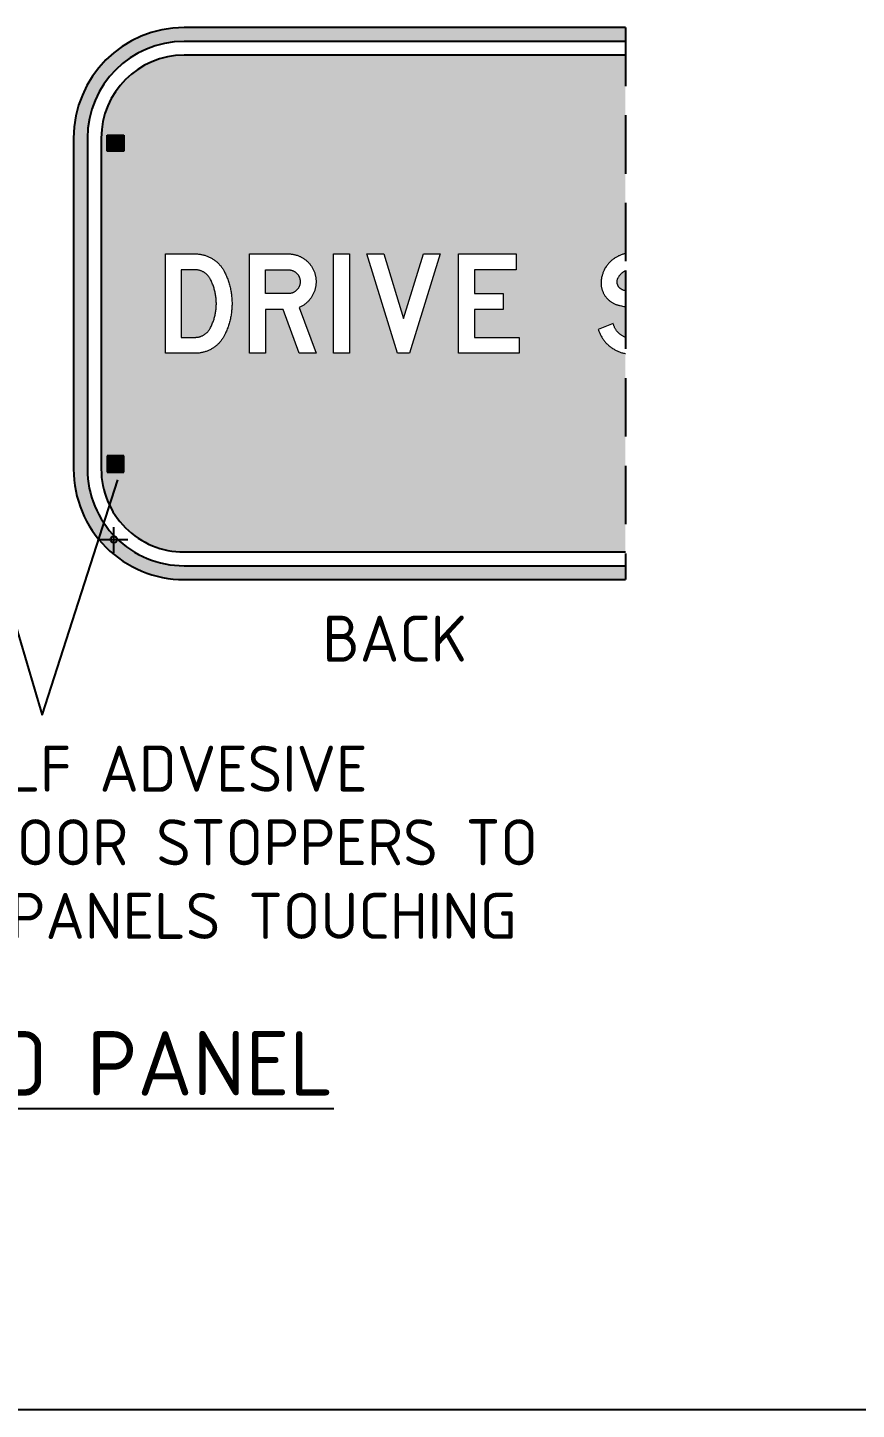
# Model space of a CAD drawing. Extents: x 0 to 420, y 0 to 297.
# Drawn here: x 54.8 to 99.9, y 4.5 to 79.6 of the extents above; entities that cross this region are included whole.
import ezdxf
from ezdxf.enums import TextEntityAlignment as Align

# ---------------------------------------------------------------- set-up
doc = ezdxf.new("R2010")
doc.units = 0
doc.header["$LTSCALE"] = 0.5
doc.linetypes.add('HIDDEN', pattern=[9.525, 6.35, -3.175])
doc.layers.get('0').update_dxf_attribs({"linetype": 'CONTINUOUS'})
for name, color, linetype in [('BLUE', 162, 'CONTINUOUS'), ('L18', 4, 'CONTINUOUS'), ('L25', 1, 'CONTINUOUS'), ('L35', 3, 'CONTINUOUS'), ('T25', 1, 'CONTINUOUS'), ('T35', 3, 'CONTINUOUS'), ('TBLK18', 4, 'CONTINUOUS'), ('TBLK25', 1, 'CONTINUOUS'), ('TBLK35', 3, 'CONTINUOUS'), ('TBLK50', 7, 'CONTINUOUS')]:
    doc.layers.add(name, color=color, linetype=linetype)
doc.styles.add('ISO', font='iso3098b.shx')

# ---------------------------------------------------------------- blocks, each defined once
blk = doc.blocks.new('A3BBLK')
at = {"layer": 'TBLK50'}
blk.add_line((13, 4.5), (415.5, 4.5), dxfattribs=at)
blk = doc.blocks.new('title block')
blk.add_blockref('A3BBLK', (0, 0))
at = {"layer": 'TBLK18', "style": 'ISO'}
blk.add_attdef('MR_DIRECTORATE', text='', height=1.5, dxfattribs=at).set_placement((381.5, 67.119), align=Align.CENTER)
for tag, p in [('STREET_NAME', (355.514, 61.1)), ('SUBURB_POSTCODE', (388.488, 61.1)), ('TELEPHONE_NO.', (368.306, 58.836)), ('FAX_NO.', (393.555, 58.836))]:
    blk.add_attdef(tag, p, '', height=1.5, dxfattribs=at)
at = {"layer": 'TBLK25', "style": 'ISO'}
for tag, height, p in [('MR_BRANCH', 2, (381.5, 64.199)), ('ROAD_SECTION', 1.75, (384.5, 29.162)), ('SLK', 1.75, (384.5, 26.108)), ('CHAINAGE', 1.75, (384.5, 19.205))]:
    blk.add_attdef(tag, text='', height=height, dxfattribs=at).set_placement(p, align=Align.CENTER)
for tag, p, height in [('FILE_NUMBER', (371.773, 53.237), 2.5), ('DESIGNED_/_DRAWN', (371.773, 48.487), 2), ('VERIFIED', (371.773, 43.487), 2), ('APPROVED', (371.773, 38.487), 2), ('LOCAL_AUTHORITY', (370.48, 16.733), 1.25)]:
    blk.add_attdef(tag, p, '', height=height, dxfattribs=at)
at = {"layer": 'TBLK35', "style": 'ISO', "width": 0.9}
for tag, p in [('ROAD_PROJECT&NUMBER', (384.5, 32.231)), ('DRAWING_DESCRIPTION', (384.5, 22.288))]:
    blk.add_attdef(tag, text='', height=2.5, dxfattribs=at).set_placement(p, align=Align.CENTER)
at = {"layer": 'TBLK50', "style": 'ISO'}
blk.add_attdef('DRG_NUMBER', (356.803, 6.021), '', height=5, dxfattribs=at)

msp = doc.modelspace()

# ---------------------------------------------------------------- hatches: boundary and pattern name
at = {"layer": 'BLUE'}
for points in [[(57.3294699, 73.6029376), (57.3294699, 55.6029376, 0.1740587594), (58.6994321, 51.7868204), (58.981055, 52.6612056, -0.1498017113), (58.0794699, 55.6029376), (58.0794699, 73.6029376, -0.4142135624), (63.3294699, 78.8529376), (87.3294699, 78.8529376), (87.3294699, 79.6029376), (63.3294699, 79.6029376, 0.4142135624)], [(87.3294699, 65.2920201), (87.3139467, 65.2961596), (87.2785798, 65.3079485), (87.2455708, 65.3197375), (87.2125617, 65.3315264), (87.1795527, 65.3456732), (87.1465436, 65.3598199), (87.1253235, 65.3692511), (87.1064612, 65.38104), (87.0875989, 65.392829), (87.0687365, 65.4046179), (87.0498742, 65.4187646), (87.0333697, 65.4329114), (87.0168652, 65.4494159), (87.0003606, 65.4635627), (86.9862139, 65.482425), (86.9720672, 65.4989295), (86.9579204, 65.5177918), (86.9461315, 65.5366541), (86.9343425, 65.5555165), (86.9249114, 65.5743788), (86.9154802, 65.5955989), (86.906049, 65.616819), (86.8989757, 65.6380391), (86.8919023, 65.6592592), (86.8871867, 65.6804793), (86.8824712, 65.7016994), (86.8777556, 65.7252773), (86.8753978, 65.7464974), (86.8753978, 65.7700753), (86.8753978, 65.7912954), (86.8753978, 65.8148733), (86.8777556, 65.8360934), (86.8801134, 65.8596713), (86.8848289, 65.8808915), (86.8895445, 65.9044694), (86.8966179, 65.9256895), (86.9036913, 65.9469096), (86.9107646, 65.9681297), (86.9201958, 65.986992), (86.9296269, 66.0082121), (86.9461315, 66.0365056), (86.962636, 66.0624413), (86.9791405, 66.088377), (86.9956451, 66.1143126), (87.0145074, 66.1402483), (87.0357275, 66.1638262), (87.0545898, 66.1874041), (87.0758099, 66.210982), (87.0993878, 66.2322021), (87.1206079, 66.2534222), (87.1441858, 66.2746424), (87.1701215, 66.2935047), (87.1936994, 66.3147248), (87.2196351, 66.3312293), (87.2455708, 66.3500916), (87.2715065, 66.3665962), (87.2998, 66.3807429), (87.3257356, 66.3948896), (87.3294699, 66.3967568)], [(58.981055, 52.6612056), (58.6994321, 51.7868204, 0.2240046295), (63.3294699, 49.6029376), (87.3294699, 49.6029376), (87.3294699, 50.3529376), (63.3294699, 50.3529376, -0.1913873123), (59.7263462, 51.784561), (59.6910933, 51.784561, -1), (59.3310933, 51.784561, -0.4142135624), (59.5110933, 51.964561), (59.5110933, 51.999814, -0.0404265654)]]:
    msp.add_hatch(color=256, dxfattribs=at).paths.add_polyline_path(points)
h = msp.add_hatch(color=256, dxfattribs=at)
h.paths.add_polyline_path([(87.3294699, 78.1029376), (63.3294699, 78.1029376, 0.4142135624), (58.8294699, 73.6029376), (58.8294699, 55.6029376, 0.4142135624), (63.3294699, 51.1029376), (87.3294699, 51.1029376), (87.3294699, 61.8862575), (87.3045155, 61.8915111), (87.2597175, 61.9009422), (87.2149195, 61.9103734), (87.1394702, 61.9302284), (87.0828833, 61.948098), (87.0404431, 61.9646025), (86.9767827, 61.9858227), (86.9131224, 62.0141161), (86.8429328, 62.0453115), (86.7905173, 62.0730609), (86.7504349, 62.094281), (86.7103525, 62.1178589), (86.6465175, 62.1554089), (86.5948208, 62.1909504), (86.5570962, 62.2168861), (86.5217293, 62.2451795), (86.4840047, 62.2711152), (86.4486378, 62.3017665), (86.3826197, 62.3583534), (86.3472529, 62.3937203), (86.3142438, 62.4243716), (86.2835925, 62.4573806), (86.2359128, 62.508728), (86.1939965, 62.5611234), (86.165703, 62.5964902), (86.1374096, 62.6318571), (86.1114739, 62.6695817), (86.0855382, 62.7073063), (86.0619603, 62.745031), (86.0360246, 62.7851134), (86.0148045, 62.8251958), (85.9794376, 62.8853195), (85.9511442, 62.9454431), (85.9322818, 62.9878833), (85.9134195, 63.0279658), (85.896915, 63.070406), (85.8804105, 63.1128462), (85.8662637, 63.1576442), (85.852117, 63.2000844), (86.6608389, 63.5231016), (86.6679123, 63.4924504), (86.6773434, 63.4594413), (86.6891324, 63.42879), (86.7009213, 63.395781), (86.7127103, 63.3651297), (86.726857, 63.3344784), (86.7551505, 63.2731759), (86.7881596, 63.2165889), (86.8070219, 63.1882955), (86.8447465, 63.1317085), (86.8659666, 63.1057728), (86.9084068, 63.0539014), (86.9319847, 63.0303235), (86.9791405, 62.9831677), (87.0050762, 62.9619476), (87.0569476, 62.9195074), (87.0852411, 62.9006451), (87.1111768, 62.8817828), (87.1394702, 62.8629205), (87.1701215, 62.8464159), (87.198415, 62.8299114), (87.2290663, 62.8134069), (87.2597175, 62.7992601), (87.3294699, 62.7724323), (87.3294699, 64.4372099), (87.3163045, 64.4402819), (87.2479286, 64.4544286), (87.1771949, 64.4709331), (87.108819, 64.4827221), (87.0380853, 64.4968688), (87.0027184, 64.5015844), (86.9673516, 64.5110156), (86.9119435, 64.5228887), (86.8659666, 64.539309), (86.805843, 64.5593503), (86.7645817, 64.5770337), (86.6859424, 64.6107362), (86.637261, 64.640694), (86.6066097, 64.6571985), (86.5759585, 64.6784186), (86.5321709, 64.7053648), (86.4863625, 64.7397212), (86.458069, 64.7632991), (86.4156288, 64.7986659), (86.3779041, 64.8363906), (86.3519684, 64.8623262), (86.3260327, 64.8882619), (86.3024549, 64.9165554), (86.278877, 64.9448489), (86.2576568, 64.9731424), (86.2340789, 65.0014358), (86.2152166, 65.0320871), (86.1812645, 65.0811291), (86.1586297, 65.1263987), (86.1320005, 65.1696711), (86.1091161, 65.2230681), (86.085875, 65.2772973), (86.0597266, 65.3505128), (86.0478135, 65.3951867), (86.0383824, 65.4305536), (86.0242357, 65.4836039), (86.0171623, 65.5366541), (86.0080455, 65.60503), (86.0053733, 65.6451125), (86.0030155, 65.6828371), (86.0006578, 65.718204), (86.0030155, 65.7559286), (86.0030155, 65.7912954), (86.0053733, 65.8266623), (86.0084385, 65.8757043), (86.0195201, 65.942194), (86.032095, 66.0176433), (86.043098, 66.0671568), (86.0548869, 66.1095971), (86.0666759, 66.1496795), (86.0784648, 66.1897619), (86.0926116, 66.2298443), (86.1067583, 66.2699268), (86.1293931, 66.3340587), (86.1562719, 66.3878163), (86.1727764, 66.4278987), (86.1939965, 66.4656233), (86.2285774, 66.5304626), (86.2576568, 66.5740817), (86.2812347, 66.6118063), (86.3048126, 66.6448154), (86.3283905, 66.6801822), (86.3755463, 66.7401987), (86.4344911, 66.8098606), (86.4675001, 66.8428697), (86.4957936, 66.873521), (86.5264449, 66.9018144), (86.5594539, 66.9324657), (86.5901052, 66.9584014), (86.6370796, 66.9986652), (86.7150681, 67.0558567), (86.7598661, 67.0857221), (86.8188108, 67.1225625), (86.8706822, 67.1517402), (86.9084068, 67.1706025), (86.9461315, 67.1918226), (86.9838561, 67.2083271), (87.0239385, 67.2248317), (87.0895466, 67.2535352), (87.141828, 67.2719875), (87.1842682, 67.2837764), (87.2243507, 67.2955654), (87.2644331, 67.3073543), (87.3068733, 67.3167855), (87.3294699, 67.3221023)])
h.paths.add_polyline_path([(77.2626886, 67.3049965), (75.5886579, 61.9033), (74.9402657, 61.9033), (73.2685927, 67.3049965), (74.1857729, 67.3049965), (75.2656407, 63.7942475), (76.3431506, 67.3049965)], flags=16)
h.paths.add_polyline_path([(78.2553182, 67.3049965), (81.3841053, 67.3049965), (81.3841053, 66.4396876), (79.1182692, 66.4396876), (79.1182692, 65.145261), (80.6838417, 65.145261), (80.6838417, 64.2799522), (79.1182692, 64.2799522), (79.1182692, 62.7686089), (81.5467928, 62.7686089), (81.5467928, 61.9033), (78.2553182, 61.9033)], flags=16)
h.paths.add_polyline_path([(72.3301923, 67.3049965), (72.3301923, 61.9033), (71.4648834, 61.9033), (71.4648834, 67.3049965)], flags=16)
h.paths.add_polyline_path([(70.212897, 66.6966867), (70.2341172, 66.6636777), (70.2576951, 66.6306686), (70.2789152, 66.5953018), (70.3001353, 66.5622927), (70.3338698, 66.5060685), (70.3567222, 66.4538344), (70.3755845, 66.4184675), (70.3897313, 66.3807429), (70.4144881, 66.3241559), (70.4321715, 66.267569), (70.4439604, 66.2298443), (70.4557494, 66.1897619), (70.4651806, 66.1520373), (70.4746117, 66.1119549), (70.4816851, 66.0718724), (70.4887585, 66.0341478), (70.4993685, 65.9740242), (70.5029052, 65.9139005), (70.505263, 65.8738181), (70.5076208, 65.8313779), (70.5076208, 65.7912954), (70.5076208, 65.751213), (70.505263, 65.7111306), (70.5029052, 65.6710482), (70.4981896, 65.6309657), (70.493474, 65.5908833), (70.4887585, 65.5508009), (70.4816851, 65.5107184), (70.4746117, 65.470636), (70.4651806, 65.4329114), (70.4557494, 65.392829), (70.4439604, 65.3551043), (70.4321715, 65.3150219), (70.4144881, 65.2584349), (70.3897313, 65.201848), (70.3755845, 65.1641233), (70.3567222, 65.1287565), (70.3402177, 65.0933896), (70.3213554, 65.055665), (70.3001353, 65.022656), (70.2812729, 64.9872891), (70.2576951, 64.9519223), (70.2272488, 64.9045614), (70.1893191, 64.8552529), (70.1633835, 64.8222438), (70.1374478, 64.7915926), (70.1115121, 64.7609413), (70.0832186, 64.7326478), (70.0549251, 64.7043543), (70.011306, 64.6607352), (69.9653291, 64.6218317), (69.9346778, 64.595896), (69.9016688, 64.5699603), (69.8710175, 64.5463824), (69.8380085, 64.5251623), (69.8026416, 64.5015844), (69.7696326, 64.4803643), (69.7342657, 64.4591442), (69.6988989, 64.4402819), (69.663532, 64.4214195), (69.6258074, 64.404915), (69.5904405, 64.3884105), (70.5076208, 61.9033), (69.5904405, 61.9033), (68.7274895, 64.2799522), (67.75608, 64.2799522), (67.75608, 61.9033), (66.8907712, 61.9033), (66.8907712, 67.3049965), (68.9962775, 67.3049965), (69.0363599, 67.3026387), (69.0964836, 67.3026387), (69.1566072, 67.2955654), (69.1966896, 67.2908498), (69.2367721, 67.2861342), (69.2768545, 67.2790608), (69.3169369, 67.2719875), (69.3546615, 67.2625563), (69.394744, 67.2531251), (69.4324686, 67.2413362), (69.472551, 67.2295472), (69.5102757, 67.2154005), (69.5480003, 67.2012538), (69.5857249, 67.187107), (69.6210918, 67.1706025), (69.6588164, 67.154098), (69.6941833, 67.1352356), (69.7295501, 67.1163733), (69.764917, 67.097511), (69.8209145, 67.0639125), (69.8663019, 67.0314929), (69.899311, 67.007915), (69.9323201, 66.9843371), (69.9629713, 66.9584014), (69.9936226, 66.9324657), (70.0242739, 66.90653), (70.0525673, 66.8782366), (70.0808608, 66.8499431), (70.1091543, 66.8192918), (70.1480578, 66.7768516), (70.1869614, 66.727338)], flags=16)
h.paths.add_polyline_path([(69.5574315, 66.1166704), (69.5786516, 66.0813036), (69.5927983, 66.0459367), (69.6022295, 66.0223588), (69.6116606, 65.9987809), (69.618734, 65.9728453), (69.6258074, 65.9469096), (69.630523, 65.9209739), (69.6396173, 65.8755022), (69.6423119, 65.8431668), (69.6446697, 65.8172311), (69.6446697, 65.7912954), (69.6446697, 65.7653598), (69.6423119, 65.7394241), (69.6399541, 65.7134884), (69.6352385, 65.6875527), (69.630523, 65.661617), (69.6258074, 65.6356813), (69.618734, 65.6121034), (69.6116606, 65.5861677), (69.6022295, 65.5625898), (69.5865109, 65.5193637), (69.5715782, 65.4894983), (69.5574315, 65.4682782), (69.5413985, 65.4362123), (69.5149913, 65.4022601), (69.4984867, 65.38104), (69.4819822, 65.3621777), (69.4654777, 65.3433154), (69.4466153, 65.3244531), (69.427753, 65.3055907), (69.4065329, 65.2890862), (69.3853128, 65.2725817), (69.3640927, 65.2584349), (69.3428726, 65.2442882), (69.3216525, 65.2301415), (69.2980746, 65.2183525), (69.2744967, 65.2065636), (69.2446314, 65.1916309), (69.1943318, 65.1733402), (69.1518916, 65.1617656), (69.1259559, 65.15705), (69.1000202, 65.1523344), (69.0611167, 65.145261), (69.0222132, 65.145261), (68.9962775, 65.145261), (67.75608, 65.145261), (67.75608, 66.4396876), (68.9962775, 66.4396876), (69.0222132, 66.4396876), (69.0481489, 66.4373299), (69.0740846, 66.4349721), (69.1129881, 66.4314354), (69.1518916, 66.4208253), (69.1778273, 66.4161097), (69.2014052, 66.4066786), (69.2377152, 66.3967759), (69.2744967, 66.3783851), (69.2980746, 66.3665962), (69.3216525, 66.3548072), (69.3428726, 66.3406605), (69.3640927, 66.3265137), (69.3853128, 66.3100092), (69.4065329, 66.2958625), (69.427753, 66.2770001), (69.4566753, 66.2516932), (69.4819822, 66.222771), (69.4984867, 66.2039087), (69.5149913, 66.1826886), (69.5413985, 66.1487364)], flags=0)
h.paths.add_polyline_path([(65.6104913, 66.1614684), (65.6340692, 66.1025237), (65.6600049, 66.043579), (65.6835828, 65.9846342), (65.7048029, 65.9233317), (65.726023, 65.8643869), (65.7472431, 65.8030844), (65.7661054, 65.7417819), (65.7849677, 65.6804793), (65.8014723, 65.6191768), (65.8179768, 65.5555165), (65.8344813, 65.4942139), (65.8486281, 65.4305536), (65.860417, 65.3692511), (65.872206, 65.3055907), (65.8839949, 65.2419304), (65.8934261, 65.1782701), (65.9028572, 65.1146098), (65.9122884, 65.0509494), (65.9193618, 64.9872891), (65.9240773, 64.9236288), (65.9287929, 64.8599685), (65.9335085, 64.7963081), (65.9358663, 64.7326478), (65.9382241, 64.6689875), (65.9382241, 64.6053272), (65.9382241, 64.539309), (65.9358663, 64.4756487), (65.9335085, 64.4119884), (65.9287929, 64.3483281), (65.9240773, 64.2846677), (65.9193618, 64.2210074), (65.9122884, 64.1573471), (65.9028572, 64.0936868), (65.8934261, 64.0300264), (65.8839949, 63.9663661), (65.872206, 63.9027058), (65.860417, 63.8390455), (65.8486281, 63.7777429), (65.8344813, 63.7140826), (65.8179768, 63.6527801), (65.8014723, 63.5891197), (65.7849677, 63.5278172), (65.7661054, 63.4665147), (65.7472431, 63.4052121), (65.726023, 63.3462674), (65.7048029, 63.2849648), (65.6835828, 63.2236623), (65.6600049, 63.1647176), (65.6340692, 63.1057728), (65.6104913, 63.0468281), (65.5821978, 62.9878833), (65.5562621, 62.9312964), (65.5373998, 62.8912139), (65.5161797, 62.8511315), (65.4949596, 62.8134069), (65.4737395, 62.7756822), (65.4501616, 62.7379576), (65.4265837, 62.700233), (65.400648, 62.6648661), (65.3747123, 62.6294993), (65.3487766, 62.5941324), (65.3228409, 62.5587656), (65.2945475, 62.5257565), (65.2638962, 62.4927475), (65.2356027, 62.4597384), (65.2025937, 62.4290871), (65.1719424, 62.3984359), (65.1412911, 62.3677846), (65.1082821, 62.3394911), (65.0729152, 62.3111976), (65.0399062, 62.2829042), (65.0045393, 62.2569685), (64.9691725, 62.2310328), (64.9314478, 62.2050971), (64.896081, 62.1815192), (64.8583563, 62.1579413), (64.8206317, 62.1367212), (64.7805493, 62.1155011), (64.7428246, 62.094281), (64.7027422, 62.0754187), (64.6626598, 62.0565563), (64.6225774, 62.0400518), (64.5824949, 62.0235473), (64.5400547, 62.0070428), (64.4999723, 61.992896), (64.4575321, 61.9811071), (64.4150918, 61.9693181), (64.3726516, 61.9575292), (64.3302114, 61.948098), (64.2854134, 61.9386669), (64.2206921, 61.9242843), (64.155735, 61.9174467), (64.1132948, 61.9127312), (64.0460977, 61.9056578), (63.9812585, 61.9056578), (63.9364605, 61.9033), (62.3166589, 61.9033), (62.3166589, 67.3049965), (63.9364605, 67.3049965), (63.9812585, 67.3026387), (64.0460977, 67.3026387), (64.1132948, 67.2955654), (64.155735, 67.2908498), (64.2206921, 67.2840122), (64.2854134, 67.2696297), (64.3302114, 67.2601985), (64.3726516, 67.2507673), (64.4150918, 67.2389784), (64.4575321, 67.2271894), (64.4999723, 67.2154005), (64.5400547, 67.2012538), (64.5824949, 67.1847492), (64.6225774, 67.1682447), (64.6626598, 67.1517402), (64.7027422, 67.1328779), (64.7428246, 67.1140155), (64.7805493, 67.0927954), (64.8206317, 67.0715753), (64.8583563, 67.0503552), (64.896081, 67.0267773), (64.9314478, 67.0031994), (64.9691725, 66.9772637), (65.0045393, 66.951328), (65.0399062, 66.9253923), (65.0729152, 66.8970989), (65.1082821, 66.8688054), (65.1412911, 66.8405119), (65.1719424, 66.8098606), (65.2025937, 66.7792094), (65.2356027, 66.7485581), (65.2638962, 66.7155491), (65.2945475, 66.68254), (65.3228409, 66.6495309), (65.3487766, 66.6141641), (65.3747123, 66.5787972), (65.400648, 66.5434304), (65.4265837, 66.5080635), (65.4501616, 66.4703389), (65.4737395, 66.4326143), (65.4949596, 66.3948896), (65.5161797, 66.357165), (65.5373998, 66.3170826), (65.5562621, 66.2770001), (65.5821978, 66.2204132)], flags=16)
h.paths.add_polyline_path([(64.8206317, 65.8054422), (64.8418518, 65.7559286), (64.8654297, 65.706415), (64.8866498, 65.6545436), (64.9055121, 65.6026723), (64.9243745, 65.5508009), (64.9432368, 65.4989295), (64.9597413, 65.4470581), (64.973888, 65.392829), (64.9903926, 65.3409576), (65.0021815, 65.2867284), (65.0163283, 65.2324992), (65.0281172, 65.1782701), (65.0375484, 65.1240409), (65.0469795, 65.0698118), (65.0564107, 65.0155826), (65.0634841, 64.9613534), (65.0705574, 64.9071243), (65.075273, 64.8528951), (65.0799886, 64.7963081), (65.0823464, 64.742079), (65.0847042, 64.6878498), (65.087062, 64.6312628), (65.087062, 64.5770337), (65.0847042, 64.5204467), (65.0823464, 64.4662176), (65.0799886, 64.4119884), (65.075273, 64.3554014), (65.0705574, 64.3011723), (65.0634841, 64.2469431), (65.0564107, 64.1927139), (65.0469795, 64.1384848), (65.0375484, 64.0842556), (65.0281172, 64.0300264), (65.0163283, 63.9757973), (65.0021815, 63.9215681), (64.9903926, 63.8673389), (64.973888, 63.8154676), (64.9597413, 63.7612384), (64.9432368, 63.709367), (64.9243745, 63.6574956), (64.9055121, 63.6056243), (64.8866498, 63.5537529), (64.8654297, 63.5018815), (64.8418518, 63.4523679), (64.8206317, 63.4028543), (64.7970538, 63.3533408), (64.7711181, 63.3038272), (64.7451824, 63.2543136), (64.7310357, 63.2260201), (64.7145312, 63.2000844), (64.6980266, 63.1741487), (64.6758309, 63.1392697), (64.6414397, 63.1010572), (64.6131462, 63.0656904), (64.5801371, 63.0326813), (64.5565592, 63.0114612), (64.5329813, 62.9902411), (64.5094034, 62.9713788), (64.4714168, 62.9409895), (64.4339542, 62.9171496), (64.4080185, 62.9006451), (64.3820828, 62.8841406), (64.3537893, 62.8699938), (64.3254958, 62.8558471), (64.2972024, 62.8440581), (64.2689089, 62.8322692), (64.2406154, 62.8204803), (64.2099641, 62.8110491), (64.1816707, 62.8016179), (64.1510194, 62.7945446), (64.1203681, 62.7874712), (64.0897169, 62.7827556), (64.0590656, 62.77804), (64.0284143, 62.7733245), (63.997763, 62.7709667), (63.9671118, 62.7686089), (63.9364605, 62.7686089), (63.1819678, 62.7686089), (63.1819678, 66.4396876), (63.9364605, 66.4396876), (63.9671118, 66.4396876), (63.997763, 66.4373299), (64.0284143, 66.4349721), (64.0590656, 66.4302565), (64.0897169, 66.4255409), (64.1203681, 66.4208253), (64.1510194, 66.413752), (64.1816707, 66.4066786), (64.2099641, 66.3972474), (64.2406154, 66.3878163), (64.2689089, 66.3760273), (64.2972024, 66.3642384), (64.3254958, 66.3524494), (64.3537893, 66.3383027), (64.3820828, 66.3241559), (64.4080185, 66.3076514), (64.4339542, 66.2911469), (64.4714168, 66.267307), (64.5094034, 66.2369177), (64.5329813, 66.2180554), (64.5565592, 66.1968353), (64.5913056, 66.1655636), (64.6225774, 66.1308172), (64.6414397, 66.1072393), (64.6758309, 66.0690268), (64.6980266, 66.0341478), (64.7145312, 66.0082121), (64.7310357, 65.9822764), (64.7451824, 65.9539829), (64.7711181, 65.9044694), (64.7970538, 65.8549558)], flags=0)
h.paths.add_polyline_path([(60.0606693, 72.8821516), (59.1424745, 72.8821516), (59.1424745, 73.7576797), (60.0606693, 73.7576797)], flags=16)
h.paths.add_polyline_path([(60.0606693, 56.3237236), (60.0606693, 55.4481955), (59.1424745, 55.4481955), (59.1424745, 56.3237236)], flags=16)
at = {"layer": 'L25'}
h = msp.add_hatch(color=256, dxfattribs=at)
h.dxf.hatch_style = 1
h.paths.add_polyline_path([(60.0606693, 73.7576797), (60.0606693, 72.8821516), (59.1424745, 72.8821516), (59.1424745, 73.7576797)])
h = msp.add_hatch(color=256, dxfattribs=at)
h.dxf.hatch_style = 1
h.paths.add_polyline_path([(60.0606693, 55.4481955), (60.0606693, 56.3237236), (59.1424745, 56.3237236), (59.1424745, 55.4481955)])

# ---------------------------------------------------------------- linework, layer by layer
at = {"layer": 'BLUE', "linetype": 'Continuous'}
for p, q in [((87.3294699, 79.6029376, 0.0007629), (63.3294699, 79.6029376, 0.0007629)), ((87.3294699, 78.8529376, 0.0007629), (63.3294699, 78.8529376, 0.0007629)), ((87.3294699, 78.1029376, 0.0007629), (63.3294699, 78.1029376, 0.0007629))]:
    msp.add_line(p, q, dxfattribs=at)
at = {"layer": 'BLUE'}
msp.add_line((87.3294699, 66.3967568, 0.0007629), (87.3294699, 65.2920201, 0.0007629), dxfattribs=at)
at = {"layer": 'BLUE', "linetype": 'Continuous', "elevation": 0.0007629}
for points in [[(57.3294699, 73.6029376), (57.3294699, 55.6029376, 0.4142135624), (63.3294699, 49.6029376), (87.3294699, 49.6029376)], [(58.0794699, 73.6029376), (58.0794699, 55.6029376, 0.4142135624), (63.3294699, 50.3529376), (87.3294699, 50.3529376)], [(58.8294699, 73.6029376), (58.8294699, 55.6029376, 0.4142135624), (63.3294699, 51.1029376), (87.3294699, 51.1029376)]]:
    msp.add_lwpolyline(points, format="xyb", dxfattribs=at)
at = {"layer": 'BLUE', "linetype": 'Continuous', "lineweight": 0, "elevation": 0.0007629}
for points in [[(63.9364605, 61.9033), (62.3166589, 61.9033), (62.3166589, 67.3049965), (63.9364605, 67.3049965), (63.9812585, 67.3026387), (64.0236987, 67.3026387), (64.0684967, 67.3002809), (64.1132948, 67.2955654), (64.155735, 67.2908498), (64.200533, 67.2861342), (64.2429732, 67.2790608), (64.2854134, 67.2696297), (64.3302114, 67.2601985), (64.3726516, 67.2507673), (64.4150918, 67.2389784), (64.4575321, 67.2271894), (64.4999723, 67.2154005), (64.5400547, 67.2012538), (64.5824949, 67.1847492), (64.6225774, 67.1682447), (64.6626598, 67.1517402), (64.7027422, 67.1328779), (64.7428246, 67.1140155), (64.7805493, 67.0927954), (64.8206317, 67.0715753), (64.8583563, 67.0503552), (64.896081, 67.0267773), (64.9314478, 67.0031994), (64.9691725, 66.9772637), (65.0045393, 66.951328), (65.0399062, 66.9253923), (65.0729152, 66.8970989), (65.1082821, 66.8688054), (65.1412911, 66.8405119), (65.1719424, 66.8098606), (65.2025937, 66.7792094), (65.2356027, 66.7485581), (65.2638962, 66.7155491), (65.2945475, 66.68254), (65.3228409, 66.6495309), (65.3487766, 66.6141641), (65.3747123, 66.5787972), (65.400648, 66.5434304), (65.4265837, 66.5080635), (65.4501616, 66.4703389), (65.4737395, 66.4326143), (65.4949596, 66.3948896), (65.5161797, 66.357165), (65.5373998, 66.3170826), (65.5562621, 66.2770001), (65.5821978, 66.2204132), (65.6104913, 66.1614684), (65.6340692, 66.1025237), (65.6600049, 66.043579), (65.6835828, 65.9846342), (65.7048029, 65.9233317), (65.726023, 65.8643869), (65.7472431, 65.8030844), (65.7661054, 65.7417819), (65.7849677, 65.6804793), (65.8014723, 65.6191768), (65.8179768, 65.5555165), (65.8344813, 65.4942139), (65.8486281, 65.4305536), (65.860417, 65.3692511), (65.872206, 65.3055907), (65.8839949, 65.2419304), (65.8934261, 65.1782701), (65.9028572, 65.1146098), (65.9122884, 65.0509494), (65.9193618, 64.9872891), (65.9240773, 64.9236288), (65.9287929, 64.8599685), (65.9335085, 64.7963081), (65.9358663, 64.7326478), (65.9382241, 64.6689875), (65.9382241, 64.6053272), (65.9382241, 64.539309), (65.9358663, 64.4756487), (65.9335085, 64.4119884), (65.9287929, 64.3483281), (65.9240773, 64.2846677), (65.9193618, 64.2210074), (65.9122884, 64.1573471), (65.9028572, 64.0936868), (65.8934261, 64.0300264), (65.8839949, 63.9663661), (65.872206, 63.9027058), (65.860417, 63.8390455), (65.8486281, 63.7777429), (65.8344813, 63.7140826), (65.8179768, 63.6527801), (65.8014723, 63.5891197), (65.7849677, 63.5278172), (65.7661054, 63.4665147), (65.7472431, 63.4052121), (65.726023, 63.3462674), (65.7048029, 63.2849648), (65.6835828, 63.2236623), (65.6600049, 63.1647176), (65.6340692, 63.1057728), (65.6104913, 63.0468281), (65.5821978, 62.9878833), (65.5562621, 62.9312964), (65.5373998, 62.8912139), (65.5161797, 62.8511315), (65.4949596, 62.8134069), (65.4737395, 62.7756822), (65.4501616, 62.7379576), (65.4265837, 62.700233), (65.400648, 62.6648661), (65.3747123, 62.6294993), (65.3487766, 62.5941324), (65.3228409, 62.5587656), (65.2945475, 62.5257565), (65.2638962, 62.4927475), (65.2356027, 62.4597384), (65.2025937, 62.4290871), (65.1719424, 62.3984359), (65.1412911, 62.3677846), (65.1082821, 62.3394911), (65.0729152, 62.3111976), (65.0399062, 62.2829042), (65.0045393, 62.2569685), (64.9691725, 62.2310328), (64.9314478, 62.2050971), (64.896081, 62.1815192), (64.8583563, 62.1579413), (64.8206317, 62.1367212), (64.7805493, 62.1155011), (64.7428246, 62.094281), (64.7027422, 62.0754187), (64.6626598, 62.0565563), (64.6225774, 62.0400518), (64.5824949, 62.0235473), (64.5400547, 62.0070428), (64.4999723, 61.992896), (64.4575321, 61.9811071), (64.4150918, 61.9693181), (64.3726516, 61.9575292), (64.3302114, 61.948098), (64.2854134, 61.9386669), (64.2429732, 61.9292357), (64.200533, 61.9221623), (64.155735, 61.9174467), (64.1132948, 61.9127312), (64.0684967, 61.9080156), (64.0236987, 61.9056578), (63.9812585, 61.9056578)], [(69.5904405, 64.3884105), (70.5076208, 61.9033), (69.5904405, 61.9033), (68.7274895, 64.2799522), (67.75608, 64.2799522), (67.75608, 61.9033), (66.8907712, 61.9033), (66.8907712, 67.3049965), (68.9962775, 67.3049965), (69.0363599, 67.3026387), (69.0764423, 67.3026387), (69.1165248, 67.3002809), (69.1566072, 67.2955654), (69.1966896, 67.2908498), (69.2367721, 67.2861342), (69.2768545, 67.2790608), (69.3169369, 67.2719875), (69.3546615, 67.2625563), (69.394744, 67.2531251), (69.4324686, 67.2413362), (69.472551, 67.2295472), (69.5102757, 67.2154005), (69.5480003, 67.2012538), (69.5857249, 67.187107), (69.6210918, 67.1706025), (69.6588164, 67.154098), (69.6941833, 67.1352356), (69.7295501, 67.1163733), (69.764917, 67.097511), (69.8002838, 67.0762909), (69.8332929, 67.0550708), (69.8663019, 67.0314929), (69.899311, 67.007915), (69.9323201, 66.9843371), (69.9629713, 66.9584014), (69.9936226, 66.9324657), (70.0242739, 66.90653), (70.0525673, 66.8782366), (70.0808608, 66.8499431), (70.1091543, 66.8192918), (70.13509, 66.7909983), (70.1610257, 66.7603471), (70.1869614, 66.727338), (70.212897, 66.6966867), (70.2341172, 66.6636777), (70.2576951, 66.6306686), (70.2789152, 66.5953018), (70.3001353, 66.5622927), (70.3213554, 66.5269259), (70.3402177, 66.491559), (70.3567222, 66.4538344), (70.3755845, 66.4184675), (70.3897313, 66.3807429), (70.4062358, 66.3430183), (70.4203825, 66.3052936), (70.4321715, 66.267569), (70.4439604, 66.2298443), (70.4557494, 66.1897619), (70.4651806, 66.1520373), (70.4746117, 66.1119549), (70.4816851, 66.0718724), (70.4887585, 66.0341478), (70.4958318, 65.9940654), (70.5005474, 65.9539829), (70.5029052, 65.9139005), (70.505263, 65.8738181), (70.5076208, 65.8313779), (70.5076208, 65.7912954), (70.5076208, 65.751213), (70.505263, 65.7111306), (70.5029052, 65.6710482), (70.4981896, 65.6309657), (70.493474, 65.5908833), (70.4887585, 65.5508009), (70.4816851, 65.5107184), (70.4746117, 65.470636), (70.4651806, 65.4329114), (70.4557494, 65.392829), (70.4439604, 65.3551043), (70.4321715, 65.3150219), (70.4203825, 65.2772973), (70.4062358, 65.2395726), (70.3897313, 65.201848), (70.3755845, 65.1641233), (70.3567222, 65.1287565), (70.3402177, 65.0933896), (70.3213554, 65.055665), (70.3001353, 65.022656), (70.2812729, 64.9872891), (70.2576951, 64.9519223), (70.2364749, 64.9189132), (70.212897, 64.8859041), (70.1893191, 64.8552529), (70.1633835, 64.8222438), (70.1374478, 64.7915926), (70.1115121, 64.7609413), (70.0832186, 64.7326478), (70.0549251, 64.7043543), (70.0266316, 64.6760608), (69.9959804, 64.6477674), (69.9653291, 64.6218317), (69.9346778, 64.595896), (69.9016688, 64.5699603), (69.8710175, 64.5463824), (69.8380085, 64.5251623), (69.8026416, 64.5015844), (69.7696326, 64.4803643), (69.7342657, 64.4591442), (69.6988989, 64.4402819), (69.663532, 64.4214195), (69.6258074, 64.404915)], [(63.9364605, 66.4396876), (63.1819678, 66.4396876), (63.1819678, 62.7686089), (63.9364605, 62.7686089), (63.9671118, 62.7686089), (63.997763, 62.7709667), (64.0284143, 62.7733245), (64.0590656, 62.77804), (64.0897169, 62.7827556), (64.1203681, 62.7874712), (64.1510194, 62.7945446), (64.1816707, 62.8016179), (64.2099641, 62.8110491), (64.2406154, 62.8204803), (64.2689089, 62.8322692), (64.2972024, 62.8440581), (64.3254958, 62.8558471), (64.3537893, 62.8699938), (64.3820828, 62.8841406), (64.4080185, 62.9006451), (64.4339542, 62.9171496), (64.4598899, 62.9336542), (64.4858255, 62.9525165), (64.5094034, 62.9713788), (64.5329813, 62.9902411), (64.5565592, 63.0114612), (64.5801371, 63.0326813), (64.6013572, 63.0539014), (64.6225774, 63.0774793), (64.6414397, 63.1010572), (64.6626598, 63.1246351), (64.6815221, 63.148213), (64.6980266, 63.1741487), (64.7145312, 63.2000844), (64.7310357, 63.2260201), (64.7451824, 63.2543136), (64.7711181, 63.3038272), (64.7970538, 63.3533408), (64.8206317, 63.4028543), (64.8418518, 63.4523679), (64.8654297, 63.5018815), (64.8866498, 63.5537529), (64.9055121, 63.6056243), (64.9243745, 63.6574956), (64.9432368, 63.709367), (64.9597413, 63.7612384), (64.973888, 63.8154676), (64.9903926, 63.8673389), (65.0021815, 63.9215681), (65.0163283, 63.9757973), (65.0281172, 64.0300264), (65.0375484, 64.0842556), (65.0469795, 64.1384848), (65.0564107, 64.1927139), (65.0634841, 64.2469431), (65.0705574, 64.3011723), (65.075273, 64.3554014), (65.0799886, 64.4119884), (65.0823464, 64.4662176), (65.0847042, 64.5204467), (65.087062, 64.5770337), (65.087062, 64.6312628), (65.0847042, 64.6878498), (65.0823464, 64.742079), (65.0799886, 64.7963081), (65.075273, 64.8528951), (65.0705574, 64.9071243), (65.0634841, 64.9613534), (65.0564107, 65.0155826), (65.0469795, 65.0698118), (65.0375484, 65.1240409), (65.0281172, 65.1782701), (65.0163283, 65.2324992), (65.0021815, 65.2867284), (64.9903926, 65.3409576), (64.973888, 65.392829), (64.9597413, 65.4470581), (64.9432368, 65.4989295), (64.9243745, 65.5508009), (64.9055121, 65.6026723), (64.8866498, 65.6545436), (64.8654297, 65.706415), (64.8418518, 65.7559286), (64.8206317, 65.8054422), (64.7970538, 65.8549558), (64.7711181, 65.9044694), (64.7451824, 65.9539829), (64.7310357, 65.9822764), (64.7145312, 66.0082121), (64.6980266, 66.0341478), (64.6815221, 66.0600835), (64.6626598, 66.0836614), (64.6414397, 66.1072393), (64.6225774, 66.1308172), (64.6013572, 66.1543951), (64.5801371, 66.1756152), (64.5565592, 66.1968353), (64.5329813, 66.2180554), (64.5094034, 66.2369177), (64.4858255, 66.25578), (64.4598899, 66.2746424), (64.4339542, 66.2911469), (64.4080185, 66.3076514), (64.3820828, 66.3241559), (64.3537893, 66.3383027), (64.3254958, 66.3524494), (64.2972024, 66.3642384), (64.2689089, 66.3760273), (64.2406154, 66.3878163), (64.2099641, 66.3972474), (64.1816707, 66.4066786), (64.1510194, 66.413752), (64.1203681, 66.4208253), (64.0897169, 66.4255409), (64.0590656, 66.4302565), (64.0284143, 66.4349721), (63.997763, 66.4373299), (63.9671118, 66.4396876)], [(68.9962775, 65.145261), (67.75608, 65.145261), (67.75608, 66.4396876), (68.9962775, 66.4396876), (69.0222132, 66.4396876), (69.0481489, 66.4373299), (69.0740846, 66.4349721), (69.1000202, 66.4326143), (69.1259559, 66.4278987), (69.1518916, 66.4208253), (69.1778273, 66.4161097), (69.2014052, 66.4066786), (69.2273409, 66.3996052), (69.2509188, 66.3901741), (69.2744967, 66.3783851), (69.2980746, 66.3665962), (69.3216525, 66.3548072), (69.3428726, 66.3406605), (69.3640927, 66.3265137), (69.3853128, 66.3100092), (69.4065329, 66.2958625), (69.427753, 66.2770001), (69.4466153, 66.2604956), (69.4654777, 66.2416333), (69.4819822, 66.222771), (69.4984867, 66.2039087), (69.5149913, 66.1826886), (69.5314958, 66.1614684), (69.5456425, 66.1402483), (69.5574315, 66.1166704), (69.5715782, 66.0930925), (69.5833672, 66.0695146), (69.5927983, 66.0459367), (69.6022295, 66.0223588), (69.6116606, 65.9987809), (69.618734, 65.9728453), (69.6258074, 65.9469096), (69.630523, 65.9209739), (69.6352385, 65.897396), (69.6399541, 65.8714603), (69.6423119, 65.8431668), (69.6446697, 65.8172311), (69.6446697, 65.7912954), (69.6446697, 65.7653598), (69.6423119, 65.7394241), (69.6399541, 65.7134884), (69.6352385, 65.6875527), (69.630523, 65.661617), (69.6258074, 65.6356813), (69.618734, 65.6121034), (69.6116606, 65.5861677), (69.6022295, 65.5625898), (69.5927983, 65.5366541), (69.5833672, 65.5130762), (69.5715782, 65.4894983), (69.5574315, 65.4682782), (69.5456425, 65.4447003), (69.5314958, 65.4234802), (69.5149913, 65.4022601), (69.4984867, 65.38104), (69.4819822, 65.3621777), (69.4654777, 65.3433154), (69.4466153, 65.3244531), (69.427753, 65.3055907), (69.4065329, 65.2890862), (69.3853128, 65.2725817), (69.3640927, 65.2584349), (69.3428726, 65.2442882), (69.3216525, 65.2301415), (69.2980746, 65.2183525), (69.2744967, 65.2065636), (69.2509188, 65.1947746), (69.2273409, 65.1853435), (69.2014052, 65.1759123), (69.1778273, 65.1688389), (69.1518916, 65.1617656), (69.1259559, 65.15705), (69.1000202, 65.1523344), (69.0740846, 65.1476188), (69.0481489, 65.145261), (69.0222132, 65.145261)]]:
    msp.add_lwpolyline(points, close=True, dxfattribs=at)
at = {"layer": 'BLUE', "linetype": 'Continuous', "lineweight": 0}
for points in [[(71.4648834, 67.3049965), (72.3301923, 67.3049965), (72.3301923, 61.9033), (71.4648834, 61.9033), (71.4648834, 67.3049965)], [(73.2685927, 67.3049965), (74.1857729, 67.3049965), (75.2656407, 63.7942475), (76.3431506, 67.3049965), (77.2626886, 67.3049965), (75.5886579, 61.9033), (74.9402657, 61.9033), (73.2685927, 67.3049965)], [(78.2553182, 67.3049965), (81.3841053, 67.3049965), (81.3841053, 66.4396876), (79.1182692, 66.4396876), (79.1182692, 65.145261), (80.6838417, 65.145261), (80.6838417, 64.2799522), (79.1182692, 64.2799522), (79.1182692, 62.7686089), (81.5467928, 62.7686089), (81.5467928, 61.9033), (78.2553182, 61.9033), (78.2553182, 67.3049965)]]:
    msp.add_lwpolyline(points, close=True, dxfattribs=at)
at = {"layer": 'BLUE', "linetype": 'Continuous', "lineweight": 0, "elevation": 0.0007629}
for points in [[(87.3294699, 67.3221023), (87.3068733, 67.3167855), (87.2644331, 67.3073543), (87.2243507, 67.2955654), (87.1842682, 67.2837764), (87.141828, 67.2719875), (87.1017456, 67.2578407), (87.0616632, 67.2413362), (87.0239385, 67.2248317), (86.9838561, 67.2083271), (86.9461315, 67.1918226), (86.9084068, 67.1706025), (86.8706822, 67.1517402), (86.8329576, 67.1305201), (86.7975907, 67.1093), (86.7598661, 67.0857221), (86.7244992, 67.0621442), (86.6914902, 67.0385663), (86.6561233, 67.0126306), (86.6231143, 66.9866949), (86.5901052, 66.9584014), (86.5594539, 66.9324657), (86.5264449, 66.9018144), (86.4957936, 66.873521), (86.4675001, 66.8428697), (86.4368489, 66.8122184), (86.4085554, 66.7792094), (86.3826197, 66.7485581), (86.3543262, 66.7131913), (86.3283905, 66.6801822), (86.3048126, 66.6448154), (86.2812347, 66.6118063), (86.2576568, 66.5740817), (86.2340789, 66.5387148), (86.2128588, 66.5009902), (86.1939965, 66.4656233), (86.1727764, 66.4278987), (86.1562719, 66.3878163), (86.1374096, 66.3500916), (86.120905, 66.3100092), (86.1067583, 66.2699268), (86.0926116, 66.2298443), (86.0784648, 66.1897619), (86.0666759, 66.1496795), (86.0548869, 66.1095971), (86.043098, 66.0671568), (86.0336668, 66.0247166), (86.0265934, 65.9846342), (86.0195201, 65.942194), (86.0124467, 65.8997538), (86.0077311, 65.8643869), (86.0053733, 65.8266623), (86.0030155, 65.7912954), (86.0030155, 65.7559286), (86.0006578, 65.718204), (86.0030155, 65.6828371), (86.0053733, 65.6451125), (86.0077311, 65.6097456), (86.0124467, 65.572021), (86.0171623, 65.5366541), (86.0218779, 65.5012873), (86.0289512, 65.4659204), (86.0383824, 65.4305536), (86.0478135, 65.3951867), (86.0572447, 65.3598199), (86.0690337, 65.3244531), (86.0808226, 65.291444), (86.0949693, 65.2560771), (86.1091161, 65.2230681), (86.1232628, 65.190059), (86.1397674, 65.15705), (86.1586297, 65.1263987), (86.1751342, 65.0933896), (86.1939965, 65.0627384), (86.2152166, 65.0320871), (86.2340789, 65.0014358), (86.2576568, 64.9731424), (86.278877, 64.9448489), (86.3024549, 64.9165554), (86.3260327, 64.8882619), (86.3519684, 64.8623262), (86.3779041, 64.8363906), (86.4038398, 64.8104549), (86.4297755, 64.786877), (86.458069, 64.7632991), (86.4863625, 64.7397212), (86.5146559, 64.7185011), (86.5453072, 64.697281), (86.5759585, 64.6784186), (86.6066097, 64.6571985), (86.637261, 64.640694), (86.6679123, 64.6218317), (86.7009213, 64.6053272), (86.7315726, 64.5911804), (86.7645817, 64.5770337), (86.7975907, 64.5628869), (86.8305998, 64.551098), (86.8659666, 64.539309), (86.8989757, 64.5275201), (86.9343425, 64.5180889), (86.9673516, 64.5110156), (87.0027184, 64.5015844), (87.0380853, 64.4968688), (87.108819, 64.4827221), (87.1771949, 64.4709331), (87.2479286, 64.4544286), (87.3163045, 64.4402819), (87.3294699, 64.4372099)], [(87.3294699, 65.2920201), (87.3139467, 65.2961596), (87.2785798, 65.3079485), (87.2455708, 65.3197375), (87.2125617, 65.3315264), (87.1795527, 65.3456732), (87.1465436, 65.3598199), (87.1253235, 65.3692511), (87.1064612, 65.38104), (87.0875989, 65.392829), (87.0687365, 65.4046179), (87.0498742, 65.4187646), (87.0333697, 65.4329114), (87.0168652, 65.4494159), (87.0003606, 65.4635627), (86.9862139, 65.482425), (86.9720672, 65.4989295), (86.9579204, 65.5177918), (86.9461315, 65.5366541), (86.9343425, 65.5555165), (86.9249114, 65.5743788), (86.9154802, 65.5955989), (86.906049, 65.616819), (86.8989757, 65.6380391), (86.8919023, 65.6592592), (86.8871867, 65.6804793), (86.8824712, 65.7016994), (86.8777556, 65.7252773), (86.8753978, 65.7464974), (86.8753978, 65.7700753), (86.8753978, 65.7912954), (86.8753978, 65.8148733), (86.8777556, 65.8360934), (86.8801134, 65.8596713), (86.8848289, 65.8808915), (86.8895445, 65.9044694), (86.8966179, 65.9256895), (86.9036913, 65.9469096), (86.9107646, 65.9681297), (86.9201958, 65.986992), (86.9296269, 66.0082121), (86.9461315, 66.0365056), (86.962636, 66.0624413), (86.9791405, 66.088377), (86.9956451, 66.1143126), (87.0145074, 66.1402483), (87.0357275, 66.1638262), (87.0545898, 66.1874041), (87.0758099, 66.210982), (87.0993878, 66.2322021), (87.1206079, 66.2534222), (87.1441858, 66.2746424), (87.1701215, 66.2935047), (87.1936994, 66.3147248), (87.2196351, 66.3312293), (87.2455708, 66.3500916), (87.2715065, 66.3665962), (87.2998, 66.3807429), (87.3257356, 66.3948896), (87.3294699, 66.3967568)], [(87.3294699, 62.7700745), (87.3210201, 62.7733245), (87.2903688, 62.7874712), (87.2597175, 62.7992601), (87.2290663, 62.8134069), (87.198415, 62.8299114), (87.1701215, 62.8464159), (87.1394702, 62.8629205), (87.1111768, 62.8817828), (87.0852411, 62.9006451), (87.0569476, 62.9195074), (87.0310119, 62.9407275), (87.0050762, 62.9619476), (86.9791405, 62.9831677), (86.9555626, 63.0067456), (86.9319847, 63.0303235), (86.9084068, 63.0539014), (86.8871867, 63.0798371), (86.8659666, 63.1057728), (86.8447465, 63.1317085), (86.8258842, 63.160002), (86.8070219, 63.1882955), (86.7881596, 63.2165889), (86.771655, 63.2448824), (86.7551505, 63.2731759), (86.7410038, 63.3038272), (86.726857, 63.3344784), (86.7127103, 63.3651297), (86.7009213, 63.395781), (86.6891324, 63.42879), (86.6773434, 63.4594413), (86.6679123, 63.4924504), (86.6608389, 63.5231016), (85.852117, 63.2000844), (85.8662637, 63.1576442), (85.8804105, 63.1128462), (85.896915, 63.070406), (85.9134195, 63.0279658), (85.9322818, 62.9878833), (85.9511442, 62.9454431), (85.9700065, 62.9053607), (85.9912266, 62.8652783), (86.0148045, 62.8251958), (86.0360246, 62.7851134), (86.0619603, 62.745031), (86.0855382, 62.7073063), (86.1114739, 62.6695817), (86.1374096, 62.6318571), (86.165703, 62.5964902), (86.1939965, 62.5611234), (86.22229, 62.5257565), (86.2529413, 62.4903897), (86.2835925, 62.4573806), (86.3142438, 62.4243716), (86.3472529, 62.3937203), (86.3802619, 62.3607112), (86.4156288, 62.33006), (86.4486378, 62.3017665), (86.4840047, 62.2711152), (86.5217293, 62.2451795), (86.5570962, 62.2168861), (86.5948208, 62.1909504), (86.6325454, 62.1650147), (86.6702701, 62.1414368), (86.7103525, 62.1178589), (86.7504349, 62.094281), (86.7905173, 62.0730609), (86.8305998, 62.0518408), (86.8706822, 62.0329784), (86.9131224, 62.0141161), (86.9555626, 61.9952538), (86.9980029, 61.9787493), (87.0404431, 61.9646025), (87.0828833, 61.948098), (87.1276813, 61.9339513), (87.1701215, 61.9221623), (87.2149195, 61.9103734), (87.2597175, 61.9009422), (87.3045155, 61.8915111), (87.3294699, 61.8862575)]]:
    msp.add_lwpolyline(points, dxfattribs=at)
at = {"layer": 'BLUE', "linetype": 'Continuous'}
for radius in [6, 5.25, 4.5]:
    msp.add_arc((63.3294699, 73.6029376, 0.0007629), radius, 90, 180, dxfattribs=at)
at = {"layer": 'L18', "linetype": 'HIDDEN'}
msp.add_line((87.3294699, 79.6029376, 0.0007629), (87.3294699, 49.6029376, 0.0007629), dxfattribs=at)
at = {"layer": 'L18'}
for p, q in [((59.5110933, 51.0584192, 0.0007629), (59.5110933, 52.4451155, 0.0007629)), ((58.725178, 51.784561, 0.0007629), (60.2808857, 51.784561, 0.0007629))]:
    msp.add_line(p, q, dxfattribs=at)
at = {"layer": 'L25'}
for p, q in [((59.1424745, 73.7576797), (60.0606693, 73.7576797)), ((59.1424745, 72.8821516), (59.1424745, 73.7576797)), ((60.0606693, 73.7576797), (60.0606693, 72.8821516)), ((60.0606693, 72.8821516), (59.1424745, 72.8821516)), ((60.0606693, 56.3237236), (59.1424745, 56.3237236)), ((59.1424745, 56.3237236), (59.1424745, 55.4481955)), ((60.0606693, 55.4481955), (60.0606693, 56.3237236)), ((51.8107316, 55.0762007), (55.6224577, 42.2334021)), ((55.6224577, 42.2334021), (59.7392401, 55.0152257)), ((59.1424745, 55.4481955), (60.0606693, 55.4481955))]:
    msp.add_line(p, q, dxfattribs=at)
at = {"layer": 'L35'}
msp.add_circle((59.5110933, 51.784561, 0.0007629), 0.18, dxfattribs=at)

# ---------------------------------------------------------------- block references
at = {"color": 1}
msp.add_blockref('title block', (-0.0000001, -0.0000002), dxfattribs=at)

# ---------------------------------------------------------------- texts
at = {"layer": 'T25', "style": 'ISO'}
msp.add_text('BACK', height=2.5, dxfattribs=at).set_placement((74.7853944, 45.1415409), align=Align.CENTER)
for s, p in [('SMALL SELF ADVESIVE', (38.8850345, 38.0730484)), ('RUBBER DOOR STOPPERS TO', (38.8850345, 34.0730484)), ('PREVENT PANELS TOUCHING', (38.8850345, 30.0730484))]:
    msp.add_text(s, height=2.5, dxfattribs=at).set_placement(p)
at = {"layer": 'T35', "style": 'ISO'}
msp.add_text('%%UHINGED PANEL', height=3.5, dxfattribs=at).set_placement((56.2211975, 21.5575098), align=Align.CENTER)

doc.saveas('drawing.dxf')
